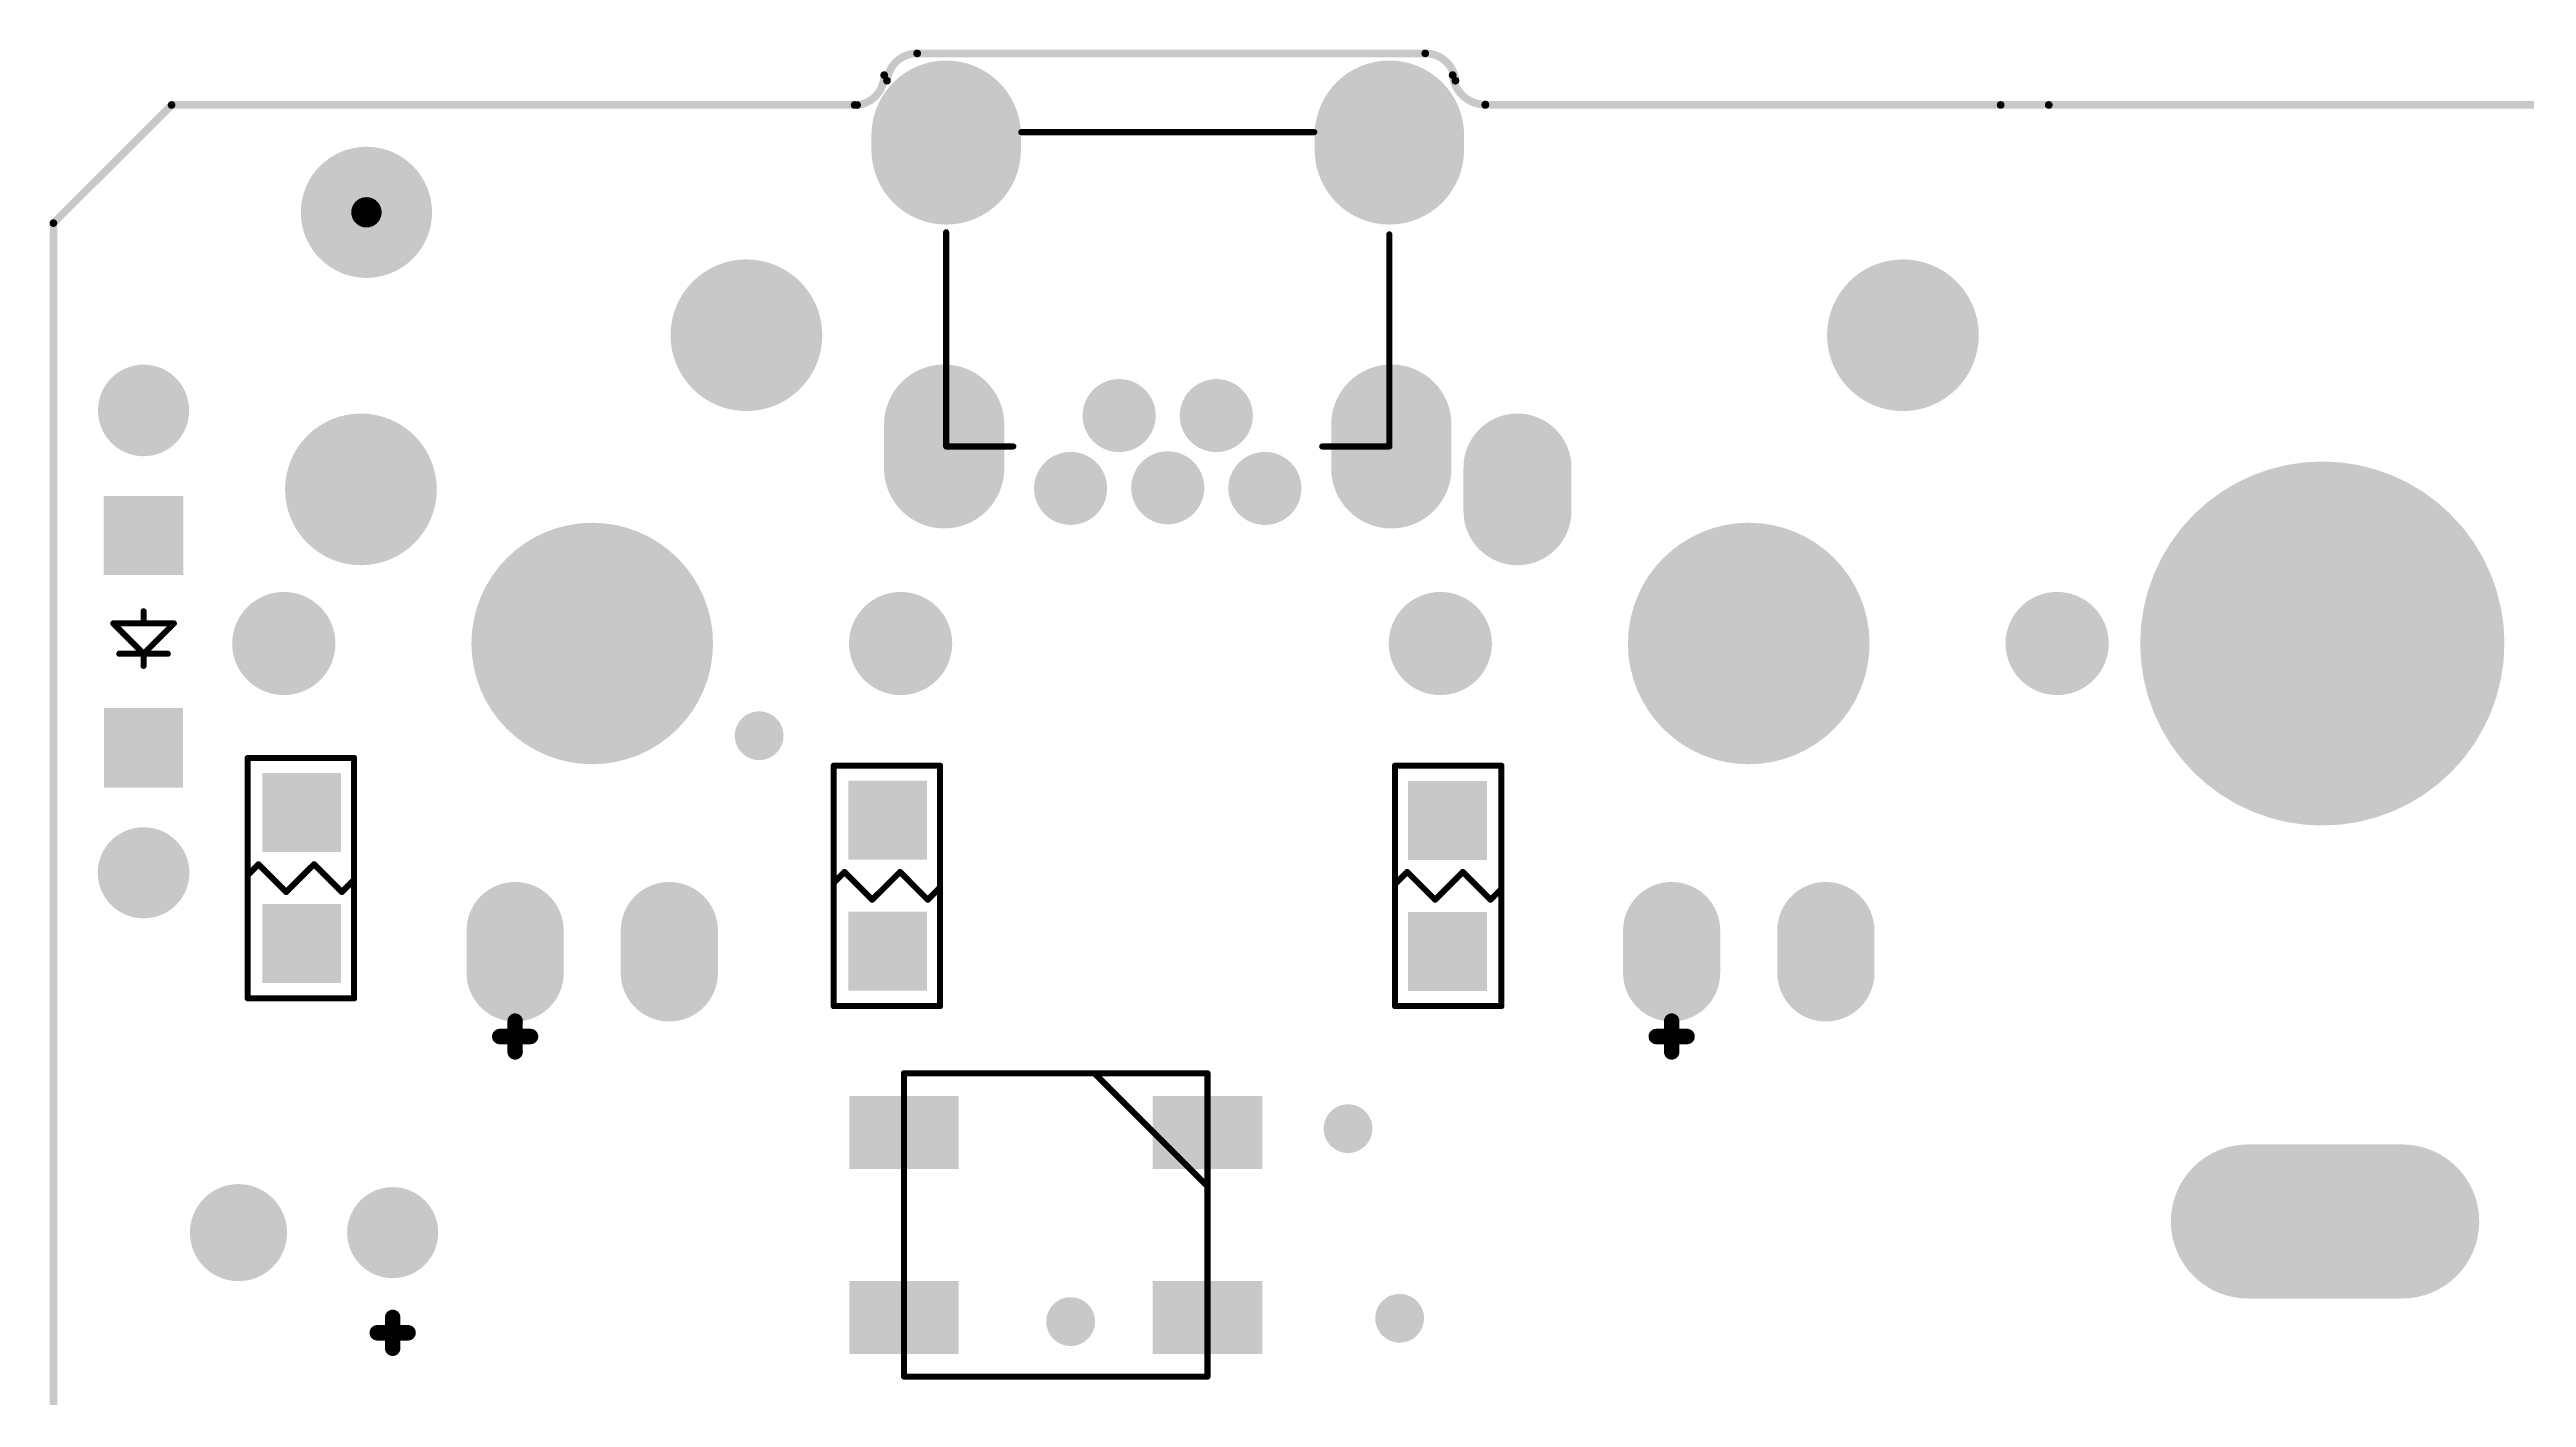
# Model space of a CAD drawing. Extents: x 407 to 769, y 688 to 804.
# Drawn here: x 407.81 to 448.61, y 781.31 to 803.52 of the extents above; entities that cross this region are included whole.
import ezdxf

# ---------------------------------------------------------------- set-up
doc = ezdxf.new("R2010")
doc.units = 0
doc.layers.get('0').update_dxf_attribs({"linetype": 'CONTINUOUS'})
for name, color, linetype in [('BOTTOMOVERLAY', 54, 'CONTINUOUS'), ('BOTTOMPASTE', 16, 'CONTINUOUS'), ('BOTTOMSOLDER', 6, 'CONTINUOUS'), ('KEEPOUTLAYER', 6, 'CONTINUOUS'), ('MULTILAYER', 9, 'CONTINUOUS'), ('TOPOVERLAY', 2, 'CONTINUOUS'), ('TOPSOLDER', 216, 'CONTINUOUS')]:
    doc.layers.add(name, color=color, linetype=linetype)

# ---------------------------------------------------------------- blocks, each defined once
blk = doc.blocks.new('______B_2')
at = {"layer": 'BOTTOMPASTE', "const_width": 0.25}
blk.add_lwpolyline([(-0.125, 0, 1), (0.125, 0, 1)], format="xyb", close=True, dxfattribs=at)
at = {"layer": 'BOTTOMSOLDER'}
for points, const_width in [([(0.7, 0, 1), (-0.7, 0, 1)], 0.762), ([(-0.891, 0, 1), (-0.51, 0, 1)], 0.381), ([(-0.176, 0, 1), (0.176, 0, 1)], 0.352), ([(0.51, 0, 1), (0.891, 0, 1)], 0.381)]:
    blk.add_lwpolyline(points, format="xyb", close=True, dxfattribs=dict(at, const_width=const_width))
blk = doc.blocks.new('R0805_B_9')
at = {"layer": 'BOTTOMOVERLAY', "const_width": 0.1}
for points in [[(0.864, 1.981), (-0.889, 1.981)], [(-0.889, 1.981), (-0.889, -1.981)], [(0.864, 1.981), (0.864, -1.981)], [(-0.686, 0.229), (-0.889, 0.025)], [(-0.229, -0.229), (-0.686, 0.229)], [(0, 0), (-0.229, -0.229)], [(0.229, 0.229), (0, 0)], [(0.686, -0.229), (0.229, 0.229)], [(0.864, -0.051), (0.686, -0.229)], [(0.864, -1.981), (-0.889, -1.981)]]:
    blk.add_lwpolyline(points, dxfattribs=at)
at = {"layer": 'BOTTOMOVERLAY', "const_width": 0.05}
for points in [[(-0.914, 1.981, 1), (-0.864, 1.981, 1)], [(-0.914, 1.981, 1), (-0.864, 1.981, 1)], [(0.839, 1.981, 1), (0.889, 1.981, 1)], [(0.839, 1.981, 1), (0.889, 1.981, 1)], [(-0.914, 0.025, 1), (-0.864, 0.025, 1)], [(-0.711, 0.229, 1), (-0.661, 0.229, 1)], [(-0.711, 0.229, 1), (-0.661, 0.229, 1)], [(-0.025, 0, 1), (0.025, 0, 1)], [(-0.025, 0, 1), (0.025, 0, 1)], [(0.204, 0.229, 1), (0.254, 0.229, 1)], [(0.204, 0.229, 1), (0.254, 0.229, 1)], [(-0.254, -0.229, 1), (-0.204, -0.229, 1)], [(-0.254, -0.229, 1), (-0.204, -0.229, 1)], [(0.661, -0.229, 1), (0.711, -0.229, 1)], [(0.661, -0.229, 1), (0.711, -0.229, 1)], [(0.839, -0.051, 1), (0.889, -0.051, 1)], [(-0.914, -1.981, 1), (-0.864, -1.981, 1)], [(-0.914, -1.981, 1), (-0.864, -1.981, 1)], [(0.839, -1.981, 1), (0.889, -1.981, 1)], [(0.839, -1.981, 1), (0.889, -1.981, 1)]]:
    blk.add_lwpolyline(points, format="xyb", close=True, dxfattribs=at)
at = {"layer": 'BOTTOMPASTE'}
for points in [[(0.625, 0.428), (0.625, 1.728), (-0.675, 0.428), (-0.675, 1.728)], [(0.625, -1.731), (0.625, -0.431), (-0.675, -1.731), (-0.675, -0.431)]]:
    blk.add_solid(points, dxfattribs=at)
at = {"layer": 'BOTTOMSOLDER'}
for points in [[(0.625, 0.428), (0.625, 1.728), (-0.675, 0.428), (-0.675, 1.728)], [(0.625, -1.731), (0.625, -0.431), (-0.675, -1.731), (-0.675, -0.431)]]:
    blk.add_solid(points, dxfattribs=at)
blk = doc.blocks.new('MX1UP__B_122')
at = {"layer": 'BOTTOMOVERLAY', "const_width": 0.254}
for points in [[(-1.27, -6.731), (-1.27, -6.223)], [(-1.524, -6.477), (-1.016, -6.477)]]:
    blk.add_lwpolyline(points, dxfattribs=at)
at = {"layer": 'BOTTOMOVERLAY', "const_width": 0.127}
for points in [[(-1.333, -6.223, 1), (-1.206, -6.223, 1)], [(-1.587, -6.477, 1), (-1.46, -6.477, 1)], [(-1.079, -6.477, 1), (-0.952, -6.477, 1)], [(-1.333, -6.731, 1), (-1.206, -6.731, 1)]]:
    blk.add_lwpolyline(points, format="xyb", close=True, dxfattribs=at)
at = {"layer": 'BOTTOMSOLDER'}
for points, const_width in [([(1.915, 5.08, 1), (3.165, 5.08, 1)], 1.25), ([(-4.435, 2.54, 1), (-3.185, 2.54, 1)], 1.25), ([(-0.995, 0, 1), (0.995, 0, 1)], 1.99), ([(-5.505, 0, 1), (-4.655, 0, 1)], 0.85), ([(4.655, 0, 1), (5.505, 0, 1)], 0.85), ([(-1.67, -4.73, 1), (-0.87, -4.73, 1)], 0.8), ([(0.87, -4.73, 1), (1.67, -4.73, 1)], 0.8), ([(-1.67, -5.43, 1), (-0.87, -5.43, 1)], 0.8), ([(0.87, -5.43, 1), (1.67, -5.43, 1)], 0.8)]:
    blk.add_lwpolyline(points, format="xyb", close=True, dxfattribs=dict(at, const_width=const_width))
at = {"layer": 'BOTTOMSOLDER', "const_width": 1.6}
for points in [[(-1.27, -5.43), (-1.27, -4.73)], [(1.27, -5.43), (1.27, -4.73)]]:
    blk.add_lwpolyline(points, dxfattribs=at)
at = {"layer": 'MULTILAYER'}
for points, const_width in [([(1.915, 5.08, 1), (3.165, 5.08, 1)], 1.25), ([(-4.435, 2.54, 1), (-3.185, 2.54, 1)], 1.25), ([(-0.995, 0, 1), (0.995, 0, 1)], 1.99), ([(-5.505, 0, 1), (-4.655, 0, 1)], 0.85), ([(4.655, 0, 1), (5.505, 0, 1)], 0.85), ([(-1.67, -4.73, 1), (-0.87, -4.73, 1)], 0.8), ([(0.87, -4.73, 1), (1.67, -4.73, 1)], 0.8), ([(-1.67, -5.43, 1), (-0.87, -5.43, 1)], 0.8), ([(0.87, -5.43, 1), (1.67, -5.43, 1)], 0.8)]:
    blk.add_lwpolyline(points, format="xyb", close=True, dxfattribs=dict(at, const_width=const_width))
at = {"layer": 'MULTILAYER', "const_width": 1.6}
for points in [[(-1.27, -5.43), (-1.27, -4.73)], [(1.27, -5.43), (1.27, -4.73)]]:
    blk.add_lwpolyline(points, dxfattribs=at)
at = {"layer": 'TOPSOLDER'}
for points, const_width in [([(1.915, 5.08, 1), (3.165, 5.08, 1)], 1.25), ([(-4.435, 2.54, 1), (-3.185, 2.54, 1)], 1.25), ([(-0.995, 0, 1), (0.995, 0, 1)], 1.99), ([(-5.505, 0, 1), (-4.655, 0, 1)], 0.85), ([(4.655, 0, 1), (5.505, 0, 1)], 0.85), ([(-1.67, -4.73, 1), (-0.87, -4.73, 1)], 0.8), ([(0.87, -4.73, 1), (1.67, -4.73, 1)], 0.8), ([(-1.67, -5.43, 1), (-0.87, -5.43, 1)], 0.8), ([(0.87, -5.43, 1), (1.67, -5.43, 1)], 0.8)]:
    blk.add_lwpolyline(points, format="xyb", close=True, dxfattribs=dict(at, const_width=const_width))
at = {"layer": 'TOPSOLDER', "const_width": 1.6}
for points in [[(-1.27, -5.43), (-1.27, -4.73)], [(1.27, -5.43), (1.27, -4.73)]]:
    blk.add_lwpolyline(points, dxfattribs=at)
blk = doc.blocks.new('R0805_B_127')
at = {"layer": 'BOTTOMOVERLAY', "const_width": 0.1}
for points in [[(0.864, 1.981), (-0.889, 1.981)], [(-0.889, 1.981), (-0.889, -1.981)], [(0.864, 1.981), (0.864, -1.981)], [(-0.686, 0.229), (-0.889, 0.025)], [(-0.229, -0.229), (-0.686, 0.229)], [(0, 0), (-0.229, -0.229)], [(0.229, 0.229), (0, 0)], [(0.686, -0.229), (0.229, 0.229)], [(0.864, -0.051), (0.686, -0.229)], [(0.864, -1.981), (-0.889, -1.981)]]:
    blk.add_lwpolyline(points, dxfattribs=at)
at = {"layer": 'BOTTOMOVERLAY', "const_width": 0.05}
for points in [[(-0.914, 1.981, 1), (-0.864, 1.981, 1)], [(-0.914, 1.981, 1), (-0.864, 1.981, 1)], [(0.839, 1.981, 1), (0.889, 1.981, 1)], [(0.839, 1.981, 1), (0.889, 1.981, 1)], [(-0.914, 0.025, 1), (-0.864, 0.025, 1)], [(-0.711, 0.229, 1), (-0.661, 0.229, 1)], [(-0.711, 0.229, 1), (-0.661, 0.229, 1)], [(-0.025, 0, 1), (0.025, 0, 1)], [(-0.025, 0, 1), (0.025, 0, 1)], [(0.204, 0.229, 1), (0.254, 0.229, 1)], [(0.204, 0.229, 1), (0.254, 0.229, 1)], [(-0.254, -0.229, 1), (-0.204, -0.229, 1)], [(-0.254, -0.229, 1), (-0.204, -0.229, 1)], [(0.661, -0.229, 1), (0.711, -0.229, 1)], [(0.661, -0.229, 1), (0.711, -0.229, 1)], [(0.839, -0.051, 1), (0.889, -0.051, 1)], [(-0.914, -1.981, 1), (-0.864, -1.981, 1)], [(-0.914, -1.981, 1), (-0.864, -1.981, 1)], [(0.839, -1.981, 1), (0.889, -1.981, 1)], [(0.839, -1.981, 1), (0.889, -1.981, 1)]]:
    blk.add_lwpolyline(points, format="xyb", close=True, dxfattribs=at)
at = {"layer": 'BOTTOMPASTE'}
for points in [[(0.625, 0.428), (0.625, 1.728), (-0.675, 0.428), (-0.675, 1.728)], [(0.625, -1.731), (0.625, -0.431), (-0.675, -1.731), (-0.675, -0.431)]]:
    blk.add_solid(points, dxfattribs=at)
at = {"layer": 'BOTTOMSOLDER'}
for points in [[(0.625, 0.428), (0.625, 1.728), (-0.675, 0.428), (-0.675, 1.728)], [(0.625, -1.731), (0.625, -0.431), (-0.675, -1.731), (-0.675, -0.431)]]:
    blk.add_solid(points, dxfattribs=at)
blk = doc.blocks.new('RGB_WS2812B_B_154')
at = {"layer": 'BOTTOMOVERLAY', "const_width": 0.1}
for points in [[(-2.5, 0), (-2.5, 2.5)], [(-2.5, 2.5), (2.5, 2.5)], [(0.635, 2.5), (2.5, 0.635)], [(2.5, -2.5), (2.5, 2.5)], [(-2.5, -2.5), (-2.5, 0)], [(-2.5, -2.5), (0, -2.5)], [(0, -2.5), (2.5, -2.5)]]:
    blk.add_lwpolyline(points, dxfattribs=at)
at = {"layer": 'BOTTOMOVERLAY', "const_width": 0.05}
for points in [[(-2.525, 2.5, 1), (-2.475, 2.5, 1)], [(-2.525, 2.5, 1), (-2.475, 2.5, 1)], [(0.61, 2.5, 1), (0.66, 2.5, 1)], [(2.475, 2.5, 1), (2.525, 2.5, 1)], [(2.475, 2.5, 1), (2.525, 2.5, 1)], [(2.475, 0.635, 1), (2.525, 0.635, 1)], [(-2.525, 0, 1), (-2.475, 0, 1)], [(-2.525, 0, 1), (-2.475, 0, 1)], [(-2.525, -2.5, 1), (-2.475, -2.5, 1)], [(-2.525, -2.5, 1), (-2.475, -2.5, 1)], [(-0.025, -2.5, 1), (0.025, -2.5, 1)], [(-0.025, -2.5, 1), (0.025, -2.5, 1)], [(2.475, -2.5, 1), (2.525, -2.5, 1)], [(2.475, -2.5, 1), (2.525, -2.5, 1)]]:
    blk.add_lwpolyline(points, format="xyb", close=True, dxfattribs=at)
at = {"layer": 'BOTTOMPASTE'}
for points in [[(-3.3, 1.024), (-1.7, 1.024), (-3.3, 2.024), (-1.7, 2.024)], [(1.7, 1.024), (3.3, 1.024), (1.7, 2.024), (3.3, 2.024)], [(-3.3, -2.024), (-1.7, -2.024), (-3.3, -1.024), (-1.7, -1.024)], [(1.7, -2.024), (3.3, -2.024), (1.7, -1.024), (3.3, -1.024)]]:
    blk.add_solid(points, dxfattribs=at)
at = {"layer": 'BOTTOMSOLDER'}
for points in [[(-3.402, 0.922), (-1.598, 0.922), (-3.402, 2.126), (-1.598, 2.126)], [(1.598, 0.922), (3.402, 0.922), (1.598, 2.126), (3.402, 2.126)], [(-3.402, -2.126), (-1.598, -2.126), (-3.402, -0.922), (-1.598, -0.922)], [(1.598, -2.126), (3.402, -2.126), (1.598, -0.922), (3.402, -0.922)]]:
    blk.add_solid(points, dxfattribs=at)
blk = doc.blocks.new('R0805_B_196')
at = {"layer": 'BOTTOMOVERLAY', "const_width": 0.1}
for points in [[(-0.889, 1.981), (0.864, 1.981)], [(-0.889, -1.981), (-0.889, 1.981)], [(0.864, -1.981), (0.864, 1.981)], [(-0.889, 0.025), (-0.686, 0.229)], [(-0.686, 0.229), (-0.229, -0.229)], [(-0.229, -0.229), (0, 0)], [(0, 0), (0.229, 0.229)], [(0.229, 0.229), (0.686, -0.229)], [(0.686, -0.229), (0.864, -0.051)], [(-0.889, -1.981), (0.864, -1.981)]]:
    blk.add_lwpolyline(points, dxfattribs=at)
at = {"layer": 'BOTTOMOVERLAY', "const_width": 0.05}
for points in [[(-0.914, 1.981, 1), (-0.864, 1.981, 1)], [(-0.914, 1.981, 1), (-0.864, 1.981, 1)], [(0.839, 1.981, 1), (0.889, 1.981, 1)], [(0.839, 1.981, 1), (0.889, 1.981, 1)], [(-0.914, 0.025, 1), (-0.864, 0.025, 1)], [(-0.711, 0.229, 1), (-0.661, 0.229, 1)], [(-0.711, 0.229, 1), (-0.661, 0.229, 1)], [(-0.025, 0, 1), (0.025, 0, 1)], [(-0.025, 0, 1), (0.025, 0, 1)], [(0.204, 0.229, 1), (0.254, 0.229, 1)], [(0.204, 0.229, 1), (0.254, 0.229, 1)], [(-0.254, -0.229, 1), (-0.204, -0.229, 1)], [(-0.254, -0.229, 1), (-0.204, -0.229, 1)], [(0.661, -0.229, 1), (0.711, -0.229, 1)], [(0.661, -0.229, 1), (0.711, -0.229, 1)], [(0.839, -0.051, 1), (0.889, -0.051, 1)], [(-0.914, -1.981, 1), (-0.864, -1.981, 1)], [(-0.914, -1.981, 1), (-0.864, -1.981, 1)], [(0.839, -1.981, 1), (0.889, -1.981, 1)], [(0.839, -1.981, 1), (0.889, -1.981, 1)]]:
    blk.add_lwpolyline(points, format="xyb", close=True, dxfattribs=at)
at = {"layer": 'BOTTOMPASTE'}
for points in [[(0.625, 0.428), (0.625, 1.728), (-0.675, 0.428), (-0.675, 1.728)], [(0.625, -1.731), (0.625, -0.431), (-0.675, -1.731), (-0.675, -0.431)]]:
    blk.add_solid(points, dxfattribs=at)
at = {"layer": 'BOTTOMSOLDER'}
for points in [[(0.625, 0.428), (0.625, 1.728), (-0.675, 0.428), (-0.675, 1.728)], [(0.625, -1.731), (0.625, -0.431), (-0.675, -1.731), (-0.675, -0.431)]]:
    blk.add_solid(points, dxfattribs=at)
blk = doc.blocks.new('MX1UP__B_327')
at = {"layer": 'BOTTOMOVERLAY', "const_width": 0.254}
for points in [[(-1.27, -6.731), (-1.27, -6.223)], [(-1.524, -6.477), (-1.016, -6.477)]]:
    blk.add_lwpolyline(points, dxfattribs=at)
at = {"layer": 'BOTTOMOVERLAY', "const_width": 0.127}
for points in [[(-1.333, -6.223, 1), (-1.206, -6.223, 1)], [(-1.587, -6.477, 1), (-1.46, -6.477, 1)], [(-1.079, -6.477, 1), (-0.952, -6.477, 1)], [(-1.333, -6.731, 1), (-1.206, -6.731, 1)]]:
    blk.add_lwpolyline(points, format="xyb", close=True, dxfattribs=at)
at = {"layer": 'BOTTOMSOLDER'}
for points, const_width in [([(1.915, 5.08, 1), (3.165, 5.08, 1)], 1.25), ([(-4.254, 2.901, 1), (-3.365, 2.901, 1)], 0.889), ([(-4.254, 2.179, 1), (-3.365, 2.179, 1)], 0.889), ([(-0.995, 0, 1), (0.995, 0, 1)], 1.99), ([(-5.505, 0, 1), (-4.655, 0, 1)], 0.85), ([(4.655, 0, 1), (5.505, 0, 1)], 0.85), ([(-1.67, -4.73, 1), (-0.87, -4.73, 1)], 0.8), ([(0.87, -4.73, 1), (1.67, -4.73, 1)], 0.8), ([(-1.67, -5.43, 1), (-0.87, -5.43, 1)], 0.8), ([(0.87, -5.43, 1), (1.67, -5.43, 1)], 0.8)]:
    blk.add_lwpolyline(points, format="xyb", close=True, dxfattribs=dict(at, const_width=const_width))
for points, const_width in [([(-3.81, 2.901), (-3.81, 2.179)], 1.778), ([(-1.27, -5.43), (-1.27, -4.73)], 1.6), ([(1.27, -5.43), (1.27, -4.73)], 1.6)]:
    blk.add_lwpolyline(points, dxfattribs=dict(at, const_width=const_width))
at = {"layer": 'MULTILAYER'}
for points, const_width in [([(1.915, 5.08, 1), (3.165, 5.08, 1)], 1.25), ([(-4.254, 2.901, 1), (-3.365, 2.901, 1)], 0.889), ([(-4.254, 2.179, 1), (-3.365, 2.179, 1)], 0.889), ([(-0.995, 0, 1), (0.995, 0, 1)], 1.99), ([(-5.505, 0, 1), (-4.655, 0, 1)], 0.85), ([(4.655, 0, 1), (5.505, 0, 1)], 0.85), ([(-1.67, -4.73, 1), (-0.87, -4.73, 1)], 0.8), ([(0.87, -4.73, 1), (1.67, -4.73, 1)], 0.8), ([(-1.67, -5.43, 1), (-0.87, -5.43, 1)], 0.8), ([(0.87, -5.43, 1), (1.67, -5.43, 1)], 0.8)]:
    blk.add_lwpolyline(points, format="xyb", close=True, dxfattribs=dict(at, const_width=const_width))
for points, const_width in [([(-3.81, 2.901), (-3.81, 2.179)], 1.778), ([(-1.27, -5.43), (-1.27, -4.73)], 1.6), ([(1.27, -5.43), (1.27, -4.73)], 1.6)]:
    blk.add_lwpolyline(points, dxfattribs=dict(at, const_width=const_width))
at = {"layer": 'TOPSOLDER'}
for points, const_width in [([(1.915, 5.08, 1), (3.165, 5.08, 1)], 1.25), ([(-4.254, 2.901, 1), (-3.365, 2.901, 1)], 0.889), ([(-4.254, 2.179, 1), (-3.365, 2.179, 1)], 0.889), ([(-0.995, 0, 1), (0.995, 0, 1)], 1.99), ([(-5.505, 0, 1), (-4.655, 0, 1)], 0.85), ([(4.655, 0, 1), (5.505, 0, 1)], 0.85), ([(-1.67, -4.73, 1), (-0.87, -4.73, 1)], 0.8), ([(0.87, -4.73, 1), (1.67, -4.73, 1)], 0.8), ([(-1.67, -5.43, 1), (-0.87, -5.43, 1)], 0.8), ([(0.87, -5.43, 1), (1.67, -5.43, 1)], 0.8)]:
    blk.add_lwpolyline(points, format="xyb", close=True, dxfattribs=dict(at, const_width=const_width))
for points, const_width in [([(-3.81, 2.901), (-3.81, 2.179)], 1.778), ([(-1.27, -5.43), (-1.27, -4.73)], 1.6), ([(1.27, -5.43), (1.27, -4.73)], 1.6)]:
    blk.add_lwpolyline(points, dxfattribs=dict(at, const_width=const_width))
blk = doc.blocks.new('IN4148G_B_335')
at = {"layer": 'BOTTOMOVERLAY', "const_width": 0.1}
for points in [[(0, 0.4), (0, 0.2)], [(0, 0.2), (-0.5, -0.3)], [(0.4, 0.2), (-0.4, 0.2)], [(0.5, -0.3), (0, 0.2)], [(0.5, -0.3), (-0.5, -0.3)], [(0, -0.3), (0, -0.5)]]:
    blk.add_lwpolyline(points, dxfattribs=at)
at = {"layer": 'BOTTOMOVERLAY', "const_width": 0.05}
for points in [[(-0.025, 0.4, 1), (0.025, 0.4, 1)], [(-0.425, 0.2, 1), (-0.375, 0.2, 1)], [(-0.025, 0.2, 1), (0.025, 0.2, 1)], [(-0.025, 0.2, 1), (0.025, 0.2, 1)], [(-0.025, 0.2, 1), (0.025, 0.2, 1)], [(0.375, 0.2, 1), (0.425, 0.2, 1)], [(-0.525, -0.3, 1), (-0.475, -0.3, 1)], [(-0.525, -0.3, 1), (-0.475, -0.3, 1)], [(-0.025, -0.3, 1), (0.025, -0.3, 1)], [(0.475, -0.3, 1), (0.525, -0.3, 1)], [(0.475, -0.3, 1), (0.525, -0.3, 1)], [(-0.025, -0.5, 1), (0.025, -0.5, 1)]]:
    blk.add_lwpolyline(points, format="xyb", close=True, dxfattribs=at)
at = {"layer": 'BOTTOMPASTE'}
for points in [[(-0.65, 1.095), (0.65, 1.095), (-0.65, 2.405), (0.65, 2.405)], [(-0.655, -2.4), (0.655, -2.4), (-0.655, -1.1), (0.655, -1.1)]]:
    blk.add_solid(points, dxfattribs=at)
at = {"layer": 'BOTTOMSOLDER', "const_width": 1.5}
for points in [[(0.005, 3.81), (-0.005, 3.81)], [(0, -3.805), (0, -3.815)]]:
    blk.add_lwpolyline(points, dxfattribs=at)
at = {"layer": 'BOTTOMSOLDER', "const_width": 0.75}
for points in [[(-0.38, 3.81, 1), (0.37, 3.81, 1)], [(-0.37, 3.81, 1), (0.38, 3.81, 1)], [(-0.375, -3.805, 1), (0.375, -3.805, 1)], [(-0.375, -3.815, 1), (0.375, -3.815, 1)]]:
    blk.add_lwpolyline(points, format="xyb", close=True, dxfattribs=at)
at = {"layer": 'BOTTOMSOLDER'}
for points in [[(-0.65, 1.095), (0.65, 1.095), (-0.65, 2.405), (0.65, 2.405)], [(-0.655, -2.4), (0.655, -2.4), (-0.655, -1.1), (0.655, -1.1)]]:
    blk.add_solid(points, dxfattribs=at)
at = {"layer": 'MULTILAYER', "const_width": 1.5}
for points in [[(0.005, 3.81), (-0.005, 3.81)], [(0, -3.805), (0, -3.815)]]:
    blk.add_lwpolyline(points, dxfattribs=at)
at = {"layer": 'MULTILAYER', "const_width": 0.75}
for points in [[(-0.38, 3.81, 1), (0.37, 3.81, 1)], [(-0.37, 3.81, 1), (0.38, 3.81, 1)], [(-0.375, -3.805, 1), (0.375, -3.805, 1)], [(-0.375, -3.815, 1), (0.375, -3.815, 1)]]:
    blk.add_lwpolyline(points, format="xyb", close=True, dxfattribs=at)
blk = doc.blocks.new('2PIN_LED_B_393')
at = {"layer": 'BOTTOMSOLDER'}
for points, const_width in [([(-0.375, 0, 1), (0.375, 0, 1)], 0.75), ([(2.14, 0, 1), (2.94, 0, 1)], 0.8)]:
    blk.add_lwpolyline(points, format="xyb", close=True, dxfattribs=dict(at, const_width=const_width))
at = {"layer": 'MULTILAYER'}
for points, const_width in [([(-0.375, 0, 1), (0.375, 0, 1)], 0.75), ([(2.14, 0, 1), (2.94, 0, 1)], 0.8)]:
    blk.add_lwpolyline(points, format="xyb", close=True, dxfattribs=dict(at, const_width=const_width))
at = {"layer": 'TOPSOLDER'}
for points, const_width in [([(-0.375, 0, 1), (0.375, 0, 1)], 0.75), ([(2.14, 0, 1), (2.94, 0, 1)], 0.8)]:
    blk.add_lwpolyline(points, format="xyb", close=True, dxfattribs=dict(at, const_width=const_width))
blk = doc.blocks.new('USB_MINI_B__DIP_B_394')
at = {"layer": 'BOTTOMOVERLAY', "const_width": 0.1}
for points in [[(-3.65, 2.159), (-3.65, -1.337)], [(-2.544, 2.159), (-3.65, 2.159)], [(3.65, 2.159), (2.544, 2.159)], [(3.65, 2.159), (3.65, -1.37)], [(2.413, -3.021), (-2.413, -3.021)]]:
    blk.add_lwpolyline(points, dxfattribs=at)
at = {"layer": 'BOTTOMOVERLAY', "const_width": 0.05}
for points in [[(-3.675, 2.159, 1), (-3.625, 2.159, 1)], [(-3.675, 2.159, 1), (-3.625, 2.159, 1)], [(-2.569, 2.159, 1), (-2.519, 2.159, 1)], [(2.519, 2.159, 1), (2.569, 2.159, 1)], [(3.625, 2.159, 1), (3.675, 2.159, 1)], [(3.625, 2.159, 1), (3.675, 2.159, 1)], [(-3.675, -1.337, 1), (-3.625, -1.337, 1)], [(3.625, -1.37, 1), (3.675, -1.37, 1)], [(-2.438, -3.021, 1), (-2.388, -3.021, 1)], [(2.388, -3.021, 1), (2.438, -3.021, 1)]]:
    blk.add_lwpolyline(points, format="xyb", close=True, dxfattribs=at)
at = {"layer": 'BOTTOMSOLDER'}
for points, const_width in [([(-3.683, 2.52), (-3.683, 1.798)], 1.981), ([(3.683, 2.52), (3.683, 1.798)], 1.981), ([(-3.65, -2.729), (-3.65, -2.971)], 2.462), ([(3.65, -2.729), (3.65, -2.971)], 2.462)]:
    blk.add_lwpolyline(points, dxfattribs=dict(at, const_width=const_width))
for points, const_width in [([(-4.178, 2.52, 1), (-3.188, 2.52, 1)], 0.991), ([(-1.901, 2.85, 1), (-1.299, 2.85, 1)], 0.602), ([(-0.301, 2.84, 1), (0.301, 2.84, 1)], 0.602), ([(1.299, 2.85, 1), (1.901, 2.85, 1)], 0.602), ([(3.188, 2.52, 1), (4.178, 2.52, 1)], 0.991), ([(-4.178, 1.798, 1), (-3.188, 1.798, 1)], 0.991), ([(3.188, 1.798, 1), (4.178, 1.798, 1)], 0.991), ([(-1.101, 1.65, 1), (-0.499, 1.65, 1)], 0.602), ([(0.499, 1.65, 1), (1.101, 1.65, 1)], 0.602), ([(-4.266, -2.729, 1), (-3.035, -2.729, 1)], 1.231), ([(3.034, -2.729, 1), (4.265, -2.729, 1)], 1.231), ([(-4.266, -2.971, 1), (-3.035, -2.971, 1)], 1.231), ([(3.034, -2.971, 1), (4.265, -2.971, 1)], 1.231)]:
    blk.add_lwpolyline(points, format="xyb", close=True, dxfattribs=dict(at, const_width=const_width))
at = {"layer": 'MULTILAYER'}
for points, const_width in [([(-3.683, 2.52), (-3.683, 1.798)], 1.778), ([(3.683, 2.52), (3.683, 1.798)], 1.778), ([(-3.65, -2.729), (-3.65, -2.971)], 2.259), ([(3.65, -2.729), (3.65, -2.971)], 2.259)]:
    blk.add_lwpolyline(points, dxfattribs=dict(at, const_width=const_width))
for points, const_width in [([(-4.128, 2.52, 1), (-3.239, 2.52, 1)], 0.889), ([(-1.85, 2.85, 1), (-1.35, 2.85, 1)], 0.5), ([(-0.25, 2.84, 1), (0.25, 2.84, 1)], 0.5), ([(1.35, 2.85, 1), (1.85, 2.85, 1)], 0.5), ([(3.239, 2.52, 1), (4.128, 2.52, 1)], 0.889), ([(-4.128, 1.798, 1), (-3.239, 1.798, 1)], 0.889), ([(3.239, 1.798, 1), (4.128, 1.798, 1)], 0.889), ([(-1.05, 1.65, 1), (-0.55, 1.65, 1)], 0.5), ([(0.55, 1.65, 1), (1.05, 1.65, 1)], 0.5), ([(-4.215, -2.729, 1), (-3.085, -2.729, 1)], 1.129), ([(3.085, -2.729, 1), (4.215, -2.729, 1)], 1.129), ([(-4.215, -2.971, 1), (-3.085, -2.971, 1)], 1.129), ([(3.085, -2.971, 1), (4.215, -2.971, 1)], 1.129)]:
    blk.add_lwpolyline(points, format="xyb", close=True, dxfattribs=dict(at, const_width=const_width))
at = {"layer": 'TOPSOLDER'}
for points, const_width in [([(-3.683, 2.52), (-3.683, 1.798)], 1.981), ([(3.683, 2.52), (3.683, 1.798)], 1.981), ([(-3.65, -2.729), (-3.65, -2.971)], 2.462), ([(3.65, -2.729), (3.65, -2.971)], 2.462)]:
    blk.add_lwpolyline(points, dxfattribs=dict(at, const_width=const_width))
for points, const_width in [([(-4.178, 2.52, 1), (-3.188, 2.52, 1)], 0.991), ([(-1.901, 2.85, 1), (-1.299, 2.85, 1)], 0.602), ([(-0.301, 2.84, 1), (0.301, 2.84, 1)], 0.602), ([(1.299, 2.85, 1), (1.901, 2.85, 1)], 0.602), ([(3.188, 2.52, 1), (4.178, 2.52, 1)], 0.991), ([(-4.178, 1.798, 1), (-3.188, 1.798, 1)], 0.991), ([(3.188, 1.798, 1), (4.178, 1.798, 1)], 0.991), ([(-1.101, 1.65, 1), (-0.499, 1.65, 1)], 0.602), ([(0.499, 1.65, 1), (1.101, 1.65, 1)], 0.602), ([(-4.266, -2.729, 1), (-3.035, -2.729, 1)], 1.231), ([(3.034, -2.729, 1), (4.265, -2.729, 1)], 1.231), ([(-4.266, -2.971, 1), (-3.035, -2.971, 1)], 1.231), ([(3.034, -2.971, 1), (4.265, -2.971, 1)], 1.231)]:
    blk.add_lwpolyline(points, format="xyb", close=True, dxfattribs=dict(at, const_width=const_width))
blk = doc.blocks.new('__395')
at = {"layer": 'TOPOVERLAY', "const_width": 0.254}
for points in [[(-0.254, 0), (0.254, 0)], [(0, -0.254), (0, 0.254)]]:
    blk.add_lwpolyline(points, dxfattribs=at)
at = {"layer": 'TOPOVERLAY', "const_width": 0.127}
for points in [[(-0.318, 0, 1), (-0.191, 0, 1)], [(-0.064, 0.254, 1), (0.064, 0.254, 1)], [(0.191, 0, 1), (0.318, 0, 1)], [(-0.064, -0.254, 1), (0.064, -0.254, 1)]]:
    blk.add_lwpolyline(points, format="xyb", close=True, dxfattribs=at)

msp = doc.modelspace()

# ---------------------------------------------------------------- linework, layer by layer
at = {"layer": 'BOTTOMSOLDER'}
for points, const_width in [([(443.744, 793.731, 1), (446.744, 793.731, 1)], 3), ([(419.295, 792.211, 1), (419.696, 792.211, 1)], 0.402), ([(428.995, 785.736, 1), (429.396, 785.736, 1)], 0.402), ([(443.384, 784.206, 1), (444.654, 784.206, 1)], 1.27), ([(445.924, 784.206, 1), (447.194, 784.206, 1)], 1.27), ([(424.425, 782.556, 1), (424.827, 782.556, 1)], 0.402), ([(429.845, 782.611, 1), (430.246, 782.611, 1)], 0.402)]:
    msp.add_lwpolyline(points, format="xyb", close=True, dxfattribs=dict(at, const_width=const_width))
at = {"layer": 'BOTTOMSOLDER', "const_width": 2.54}
msp.add_lwpolyline([(446.559, 784.206), (444.019, 784.206)], dxfattribs=at)
at = {"layer": 'KEEPOUTLAYER', "const_width": 0.127}
for points in [[(421.601, 803.006, -0.38517), (422.099, 803.456)], [(430.468, 803.456, -0.38517), (430.965, 803.006)], [(421.555, 803.098, -0.385171), (421.11, 802.605)], [(431.457, 802.612, -0.385171), (430.919, 803.098)]]:
    msp.add_lwpolyline(points, format="xyb", dxfattribs=at)
for points in [[(422.099, 803.456), (430.468, 803.456)], [(407.871, 800.659), (409.818, 802.606)], [(409.818, 802.606), (421.069, 802.606)], [(431.457, 802.606), (440.738, 802.606)], [(439.946, 802.606), (574.088, 802.606)], [(407.871, 691.615), (407.871, 800.659)]]:
    msp.add_lwpolyline(points, dxfattribs=at)
at = {"layer": 'KEEPOUTLAYER', "const_width": 0.0635}
for points in [[(422.067, 803.456, 1), (422.131, 803.456, 1)], [(422.067, 803.456, 1), (422.131, 803.456, 1)], [(430.436, 803.456, 1), (430.499, 803.456, 1)], [(430.436, 803.456, 1), (430.499, 803.456, 1)], [(421.524, 803.098, 1), (421.587, 803.098, 1)], [(421.57, 803.006, 1), (421.633, 803.006, 1)], [(430.887, 803.098, 1), (430.951, 803.098, 1)], [(430.933, 803.006, 1), (430.997, 803.006, 1)], [(409.786, 802.606, 1), (409.849, 802.606, 1)], [(409.786, 802.606, 1), (409.849, 802.606, 1)], [(421.037, 802.606, 1), (421.101, 802.606, 1)], [(421.078, 802.605, 1), (421.141, 802.605, 1)], [(431.425, 802.612, 1), (431.489, 802.612, 1)], [(431.425, 802.606, 1), (431.489, 802.606, 1)], [(439.914, 802.606, 1), (439.977, 802.606, 1)], [(440.706, 802.606, 1), (440.77, 802.606, 1)], [(407.839, 800.659, 1), (407.902, 800.659, 1)], [(407.839, 800.659, 1), (407.902, 800.659, 1)]]:
    msp.add_lwpolyline(points, format="xyb", close=True, dxfattribs=at)
at = {"layer": 'MULTILAYER'}
for points, const_width in [([(443.744, 793.731, 1), (446.744, 793.731, 1)], 3), ([(419.346, 792.211, 1), (419.646, 792.211, 1)], 0.3), ([(429.046, 785.736, 1), (429.346, 785.736, 1)], 0.3), ([(443.384, 784.206, 1), (444.654, 784.206, 1)], 1.27), ([(445.924, 784.206, 1), (447.194, 784.206, 1)], 1.27), ([(424.476, 782.556, 1), (424.776, 782.556, 1)], 0.3), ([(429.896, 782.611, 1), (430.196, 782.611, 1)], 0.3)]:
    msp.add_lwpolyline(points, format="xyb", close=True, dxfattribs=dict(at, const_width=const_width))
at = {"layer": 'MULTILAYER', "const_width": 2.54}
msp.add_lwpolyline([(446.559, 784.206), (444.019, 784.206)], dxfattribs=at)
at = {"layer": 'TOPSOLDER'}
for points, const_width in [([(443.744, 793.731, 1), (446.744, 793.731, 1)], 3), ([(419.295, 792.211, 1), (419.696, 792.211, 1)], 0.402), ([(428.995, 785.736, 1), (429.396, 785.736, 1)], 0.402), ([(443.384, 784.206, 1), (444.654, 784.206, 1)], 1.27), ([(445.924, 784.206, 1), (447.194, 784.206, 1)], 1.27), ([(424.425, 782.556, 1), (424.827, 782.556, 1)], 0.402), ([(429.845, 782.611, 1), (430.246, 782.611, 1)], 0.402)]:
    msp.add_lwpolyline(points, format="xyb", close=True, dxfattribs=dict(at, const_width=const_width))
at = {"layer": 'TOPSOLDER', "const_width": 2.54}
msp.add_lwpolyline([(446.559, 784.206), (444.019, 784.206)], dxfattribs=at)

# ---------------------------------------------------------------- block references
for name, p, rotation in [('USB_MINI_B__DIP_B_394', (426.226, 799.137), 180), ('______B_2', (413.027, 800.837), 180), ('IN4148G_B_335', (409.356, 793.762), 180), ('R0805_B_9', (411.935, 789.864), 180), ('R0805_B_127', (421.587, 789.737), 180), ('R0805_B_196', (430.858, 789.737), 360), ('2PIN_LED_B_393', (413.459, 784.022), 180)]:
    msp.add_blockref(name, p, dxfattribs=dict(rotation=rotation))
for name, p in [('MX1UP__B_122', (416.746, 793.731)), ('MX1UP__B_327', (435.796, 793.731)), ('RGB_WS2812B_B_154', (424.381, 784.149)), ('__395', (413.459, 782.371))]:
    msp.add_blockref(name, p)

# ---------------------------------------------------------------- texts
at = {"layer": 'BOTTOMOVERLAY', "text_generation_flag": 2}
for s, rotation, p in [('D76', 360, (410.499, 798.969)), ('ESC', 180, (415.476, 791.445)), ('F1', 180, (435.288, 791.445)), ('R82', 180, (410.157, 787.197)), ('R81', 180, (419.809, 787.07)), ('R83', 180, (429.842, 787.07)), ('RGB1', 180, (428.699, 783.991))]:
    msp.add_text(s, height=0.001, rotation=rotation, dxfattribs=at).set_placement(p)

doc.saveas('drawing.dxf')
